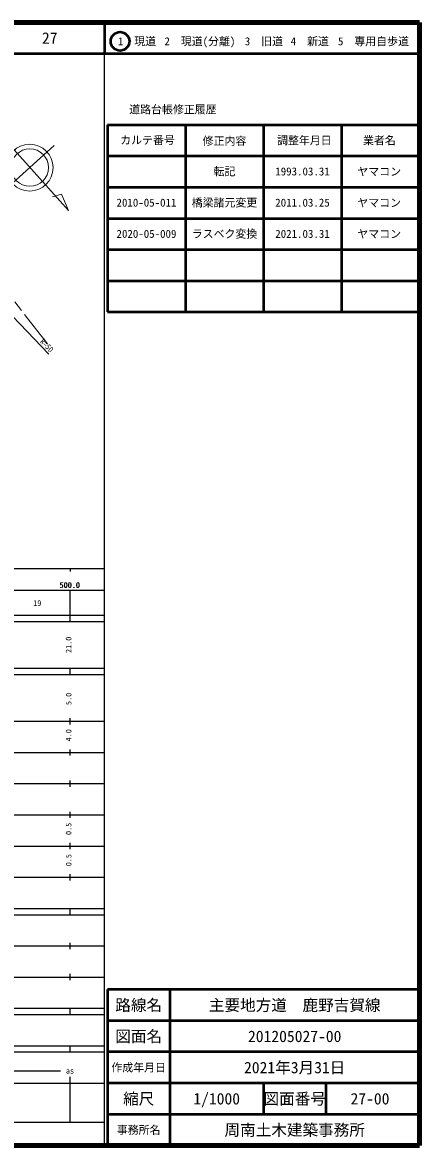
# Model space of a CAD drawing. Units: millimetres, scale not verified. Extents: x 40000 to 680000, y 20000 to 380000.
# Drawn here: x 552763 to 680000, y 20000 to 380000 of the extents above; entities that cross this region are included whole.
import ezdxf
from ezdxf.enums import TextEntityAlignment as Align

# ---------------------------------------------------------------- set-up
doc = ezdxf.new("R2010")
doc.units = ezdxf.units.MM
doc.header["$LTSCALE"] = 1000
doc.linetypes.add('CHAIN', pattern=[18.5, 12, -1.5, 3.5, -1.5])
for name, color, linetype, lineweight in [('M-BMK', 2, 'CHAIN', 13), ('M-BMK-SRVR', 3, 'Continuous', 13), ('M-STR-HTXT', 7, 'Continuous', 13), ('M-TTL', 2, 'Continuous', 140), ('M-TTL-BAND', 7, 'Continuous', 25), ('M-TTL-FRAM', 2, 'Continuous', 50), ('M-TTL-LINE', 7, 'Continuous', 50)]:
    doc.layers.add(name, color=color, linetype=linetype, lineweight=lineweight)
doc.layers.add('M-TTL-TXT', color=7, linetype='Continuous')
doc.styles.add('ＭＳ ゴシック', font='')
doc.styles.get('ＭＳ ゴシック').set_extended_font_data('MS Gothic')

msp = doc.modelspace()

# ---------------------------------------------------------------- linework, layer by layer
at = {"layer": 'M-BMK'}
msp.add_line((560742, 276946), (528028, 319260), dxfattribs=at)
at = {"layer": 'M-BMK-SRVR'}
for p, q in [((545399, 344251), (567526, 319728)), ((562909, 340519), (547317, 326451)), ((565268, 324926), (562375, 324129)), ((567526, 319728), (565268, 324926))]:
    msp.add_line(p, q, dxfattribs=at)
for centre, radius in [((555081, 333457), 7500), ((555113, 333485), 6000)]:
    msp.add_circle(centre, radius, dxfattribs=at)
at = {"layer": 'M-STR-HTXT'}
msp.add_line((540799, 294985), (561190, 273722), dxfattribs=at)
at = {"layer": 'M-TTL'}
for p, q in [((680000, 380000), (40000, 380000)), ((680000, 20000), (680000, 380000)), ((40000, 20000), (680000, 20000))]:
    msp.add_line(p, q, dxfattribs=at)
at = {"layer": 'M-TTL-BAND'}
for p, q in [((579000, 20000), (579000, 370000)), ((40000, 205000), (579000, 205000)), ((568000, 205000), (568000, 204000)), ((68000, 198000), (579000, 198000)), ((568000, 188000), (568000, 198000)), ((40000, 190000), (579000, 190000)), ((40000, 188000), (579000, 188000)), ((40000, 173000), (579000, 173000)), ((568000, 171000), (568000, 173000)), ((40000, 171000), (579000, 171000)), ((40000, 156000), (579000, 156000)), ((568000, 155000), (568000, 157000)), ((46000, 146000), (579000, 146000)), ((568000, 145000), (568000, 147000)), ((568000, 135000), (568000, 137000)), ((52000, 136000), (579000, 136000)), ((46000, 126000), (579000, 126000)), ((568000, 125000), (568000, 127000)), ((52000, 116000), (579000, 116000)), ((568000, 115000), (568000, 117000)), ((46000, 106000), (579000, 106000)), ((568000, 105000), (568000, 107000)), ((40000, 96000), (579000, 96000)), ((40000, 94000), (579000, 94000)), ((568000, 94000), (568000, 96000)), ((49000, 84000), (579000, 84000)), ((568000, 83000), (568000, 85000)), ((40000, 74000), (579000, 74000)), ((568000, 73000), (568000, 75000)), ((40000, 64000), (579000, 64000)), ((40000, 62000), (579000, 62000)), ((568000, 62000), (568000, 64000)), ((40000, 52000), (579000, 52000)), ((568000, 50000), (568000, 52000)), ((40000, 50000), (579000, 50000)), ((71000, 44000), (565000, 44000)), ((40000, 40000), (579000, 40000)), ((568000, 27500), (568000, 42000)), ((68000, 27500), (579000, 27500))]:
    msp.add_line(p, q, dxfattribs=at)
at = {"layer": 'M-TTL-FRAM'}
for p, q in [((580000, 347197), (580000, 287197)), ((580000, 347197), (680000, 347197)), ((580000, 287197), (680000, 287197)), ((680000, 70000), (580000, 70000)), ((580000, 70000), (580000, 20000))]:
    msp.add_line(p, q, dxfattribs=at)
at = {"layer": 'M-TTL-LINE'}
for p, q in [((579000, 380000), (579000, 370000)), ((40000, 370000), (680000, 370000)), ((605000, 347197), (605000, 287197)), ((630000, 347197), (630000, 287197)), ((655000, 347197), (655000, 287197)), ((580000, 337197), (680000, 337197)), ((580000, 327197), (680000, 327197)), ((580000, 317197), (680000, 317197)), ((580000, 307197), (680000, 307197)), ((580000, 297197), (680000, 297197)), ((600000, 70000), (600000, 20000)), ((680000, 60000), (580000, 60000)), ((680000, 50000), (580000, 50000)), ((680000, 40000), (580000, 40000)), ((630000, 40000), (630000, 30000)), ((650000, 40000), (650000, 30000)), ((680000, 30000), (580000, 30000))]:
    msp.add_line(p, q, dxfattribs=at)
msp.add_circle((584031, 373958), 3000, dxfattribs=at)

# ---------------------------------------------------------------- texts
at = {"layer": 'M-STR-HTXT', "style": 'ＭＳ ゴシック', "width": 0.8}
msp.add_text('R=50', height=1833, rotation=313.801, dxfattribs=at).set_placement((561190, 273722), align=Align.BOTTOM_RIGHT)
at = {"layer": 'M-TTL-BAND', "style": 'ＭＳ ゴシック'}
for s, p in [('500.0', (567844, 198195)), ('500.0', (568000, 198195)), ('19', (557500, 192405)), ('as', (568000, 42500))]:
    msp.add_text(s, height=1833, dxfattribs=at).set_placement(p, align=Align.BOTTOM_CENTER)
for s, p in [('21.0', (569000, 180500)), ('5.0', (569000, 163174)), ('4.0', (569000, 151500)), ('0.5', (569000, 121500)), ('0.5', (569000, 111500))]:
    msp.add_text(s, height=1833, rotation=90, dxfattribs=at).set_placement(p, align=Align.BOTTOM_CENTER)
at = {"layer": 'M-TTL-TXT', "style": 'ＭＳ ゴシック'}
for s, height, p in [('27', 3666, (561497, 375000)), ('1\u3000現道', 2566, (589448, 373958)), ('2\u3000現道(分離)', 2566, (609619, 373958)), ('3\u3000旧道', 2566, (630121, 373958)), ('4\u3000新道', 2566, (644824, 373958)), ('5\u3000専用自歩道', 2566, (665228, 373958)), ('道路台帳修正履歴', 2566, (600968, 352113)), ('カルテ番号', 2566, (592839, 342277)), ('修正内容', 2566, (617509, 342023)), ('調整年月日', 2566, (643089, 342197)), ('業者名', 2566, (667134, 342197)), ('転記', 2566, (617500, 332245)), ('1993.03.31', 2566, (642500, 332245)), ('ヤマコン', 2566, (667077, 332189)), ('2010-05-011', 2566, (592500, 322245)), ('橋梁諸元変更', 2566, (617500, 322245)), ('2011.03.25', 2566, (642500, 322245)), ('ヤマコン', 2566, (667077, 322189)), ('2020-05-009', 2566, (592500, 312245)), ('ラスベク変換', 2566, (617500, 312245)), ('2021.03.31', 2566, (642500, 312245)), ('ヤマコン', 2566, (667077, 312189)), ('路線名', 3666, (590000, 65000)), ('路線名', 3666, (590000, 65000)), ('主要地方道\u3000鹿野吉賀線', 3666, (640000, 65000)), ('図面名', 3666, (590000, 55000)), ('図面名', 3666, (590000, 55000)), ('201205027-00', 3666, (640000, 55000)), ('2021年3月31日', 3666, (640000, 45000)), ('作成年月日', 2566, (590000, 45000)), ('作成年月日', 2566, (590000, 45000)), ('縮尺', 3666, (590000, 35000)), ('縮尺', 3666, (590000, 35000)), ('1/1000', 3666, (615000, 35000)), ('図面番号', 3666, (640000, 35000)), ('図面番号', 3666, (640000, 35000)), ('27-00', 3666, (664125, 35000)), ('事務所名', 2566, (590000, 25000)), ('事務所名', 2566, (590000, 25000)), ('周南土木建築事務所', 3666, (640000, 25000))]:
    msp.add_text(s, height=height, dxfattribs=at).set_placement(p, align=Align.MIDDLE_CENTER)

doc.saveas('drawing.dxf')
